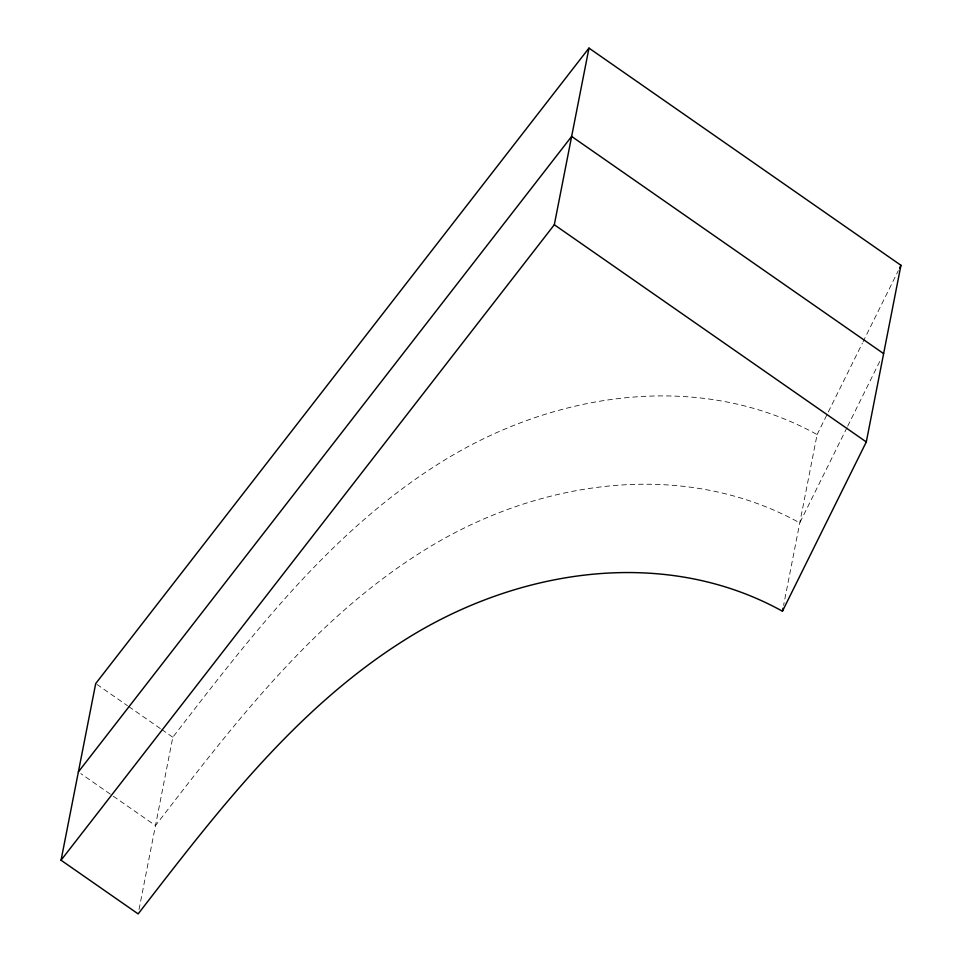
<?xml version="1.0" encoding="UTF-8"?>
<svg xmlns="http://www.w3.org/2000/svg" width="962" height="962" viewBox="0 0 962 962"><rect width="100%" height="100%" fill="white"/><g stroke="black" fill="none" stroke-linecap="round" stroke-linejoin="round"><path stroke-width="0.72" stroke-dasharray="4.81 3.61" d="M139.021 909.487L172.811 737.253C250.565 636.652 329.593 532.527 438.672 463.756C550.144 392.977 697.642 368.494 817.099 434.571L783.597 605.326M817.099 434.571L862.361 343.218M863.022 341.871L898.292 270.671M847.029 427.501L799.771 522.895C680.314 456.818 532.816 481.289 421.344 552.08C312.265 620.851 233.237 724.975 155.483 825.576L80.82 773.604M847.69 426.166L880.302 360.329M96.921 684.427L127.525 705.723M128.752 706.577L160.57 728.727M161.796 729.581L172.811 737.253"/><path stroke-width="1.44" d="M61.051 860.22L95.707 683.573L588.972 48.1L900.949 265.296L866.293 441.943L782.443 611.207C662.986 545.141 515.488 569.612 404.016 640.403C294.937 709.174 215.909 813.299 138.155 913.9L61.051 860.22L554.316 224.747L588.972 48.1M782.443 611.207L783.02 608.273M899.626 267.977L900.949 265.296M78.379 771.897L571.644 136.424L883.621 353.619M554.316 224.747L866.293 441.943"/></g></svg>
